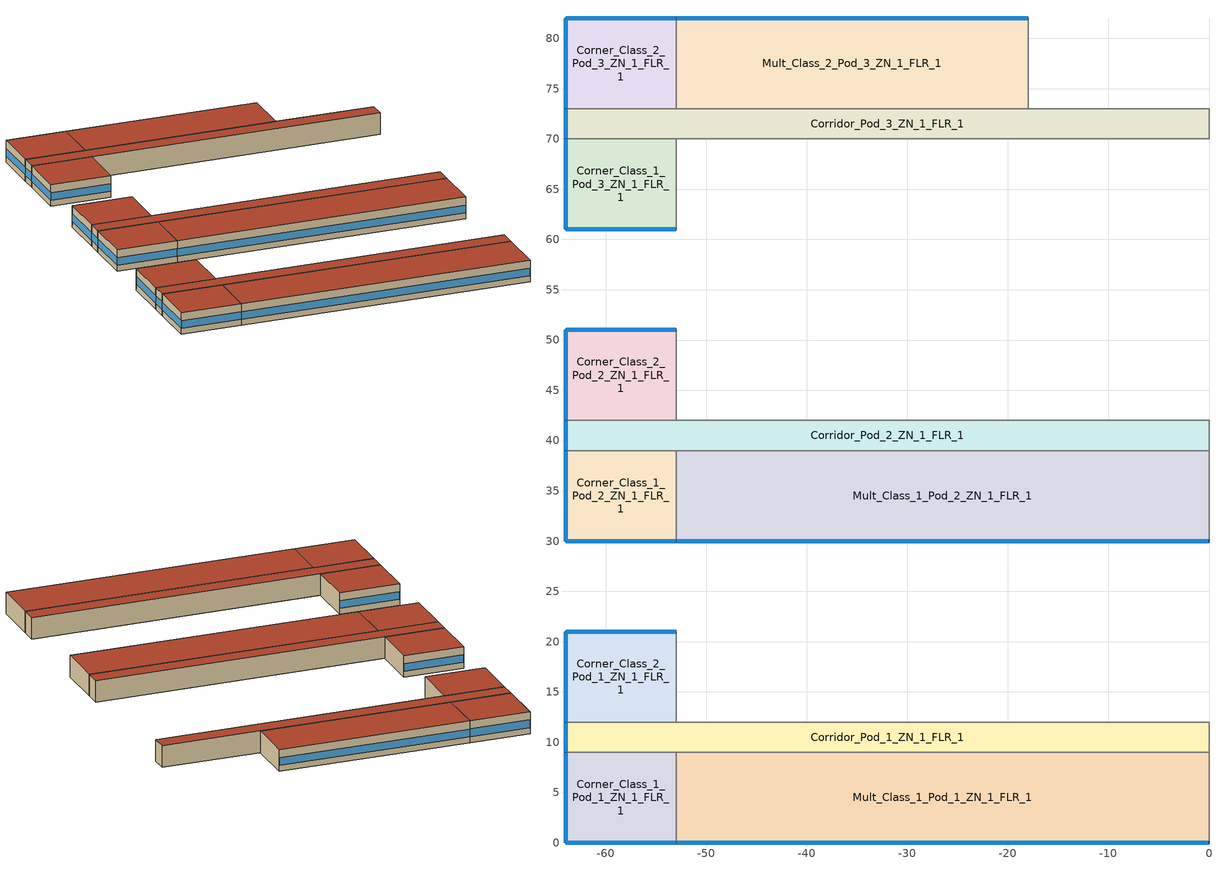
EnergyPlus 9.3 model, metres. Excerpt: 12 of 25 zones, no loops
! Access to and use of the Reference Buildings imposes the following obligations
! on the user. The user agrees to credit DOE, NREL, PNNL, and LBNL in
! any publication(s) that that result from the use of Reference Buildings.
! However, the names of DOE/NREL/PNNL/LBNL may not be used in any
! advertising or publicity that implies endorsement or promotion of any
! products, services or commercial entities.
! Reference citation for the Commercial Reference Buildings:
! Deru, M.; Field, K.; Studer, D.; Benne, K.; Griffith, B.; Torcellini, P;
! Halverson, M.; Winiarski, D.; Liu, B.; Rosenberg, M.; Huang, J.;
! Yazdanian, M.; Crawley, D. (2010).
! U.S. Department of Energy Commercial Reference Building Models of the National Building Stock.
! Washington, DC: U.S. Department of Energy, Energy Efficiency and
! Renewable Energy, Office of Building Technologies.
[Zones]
Corner_Class_1_Pod_1_ZN_1_FLR_1
 floor ground (ext-slab): -64,9 -53,9 -53,0 -64,0 z0
 wall outside (Steel Frame Non-res Ext Wall): -64,9 -64,0 -53,0 z0:4
 wall to Mult_Class_1_Pod_1_ZN_1_FLR_1 (int-walls): -53,0 -53,9 z0:4
 wall to Corridor_Pod_1_ZN_1_FLR_1 (int-walls): -53,9 -64,9 z0:4
 window (Window Non-res Fixed): -63.95,0 -53.05,0 z1.1:2.51; -64,8.95 -64,0.05 z1.1:2.52
 roof outside (IEAD Non-res Roof): -64,0 -53,0 -53,9 -64,9 z4
Corner_Class_1_Pod_2_ZN_1_FLR_1
 floor ground (ext-slab): -64,39 -53,39 -53,30 -64,30 z0
 wall outside (Steel Frame Non-res Ext Wall): -64,39 -64,30 -53,30 z0:4
 wall to Mult_Class_1_Pod_2_ZN_1_FLR_1 (int-walls): -53,30 -53,39 z0:4
 wall to Corridor_Pod_2_ZN_1_FLR_1 (int-walls): -53,39 -64,39 z0:4
 window (Window Non-res Fixed): -63.95,30 -53.05,30 z1.1:2.51; -64,38.95 -64,30.05 z1.1:2.52
 roof outside (IEAD Non-res Roof): -64,30 -53,30 -53,39 -64,39 z4
Corner_Class_1_Pod_3_ZN_1_FLR_1
 floor ground (ext-slab): -64,70 -53,70 -53,61 -64,61 z0
 wall outside (Steel Frame Non-res Ext Wall): -64,70 -64,61 -53,61 z0:4
 wall to Mult_Class_1_Pod_3_ZN_1_FLR_1 (int-walls): -53,61 -53,70 z0:4
 wall to Corridor_Pod_3_ZN_1_FLR_1 (int-walls): -53,70 -64,70 z0:4
 window (Window Non-res Fixed): -63.95,61 -53.05,61 z1.1:2.51; -64,69.95 -64,61.05 z1.1:2.52
 roof outside (IEAD Non-res Roof): -64,61 -53,61 -53,70 -64,70 z4
Corner_Class_2_Pod_1_ZN_1_FLR_1
 floor ground (ext-slab): -64,21 -53,21 -53,12 -64,12 z0
 wall outside (Steel Frame Non-res Ext Wall): -53,21 -64,21 -64,12 z0:4
 wall to Corridor_Pod_1_ZN_1_FLR_1 (int-walls): -64,12 -53,12 z0:4
 wall to Mult_Class_2_Pod_1_ZN_1_FLR_1 (int-walls): -53,12 -53,21 z0:4
 window (Window Non-res Fixed): -53.05,21 -63.95,21 z1.1:2.51; -64,20.95 -64,12.05 z1.1:2.52
 roof outside (IEAD Non-res Roof): -64,12 -53,12 -53,21 -64,21 z4
Corner_Class_2_Pod_2_ZN_1_FLR_1
 floor ground (ext-slab): -64,51 -53,51 -53,42 -64,42 z0
 wall outside (Steel Frame Non-res Ext Wall): -53,51 -64,51 -64,42 z0:4
 wall to Corridor_Pod_2_ZN_1_FLR_1 (int-walls): -64,42 -53,42 z0:4
 wall to Mult_Class_2_Pod_2_ZN_1_FLR_1 (int-walls): -53,42 -53,51 z0:4
 window (Window Non-res Fixed): -53.05,51 -63.95,51 z1.1:2.51; -64,50.95 -64,42.05 z1.1:2.52
 roof outside (IEAD Non-res Roof): -64,42 -53,42 -53,51 -64,51 z4
Corner_Class_2_Pod_3_ZN_1_FLR_1
 floor ground (ext-slab): -64,82 -53,82 -53,73 -64,73 z0
 wall outside (Steel Frame Non-res Ext Wall): -53,82 -64,82 -64,73 z0:4
 wall to Corridor_Pod_3_ZN_1_FLR_1 (int-walls): -64,73 -53,73 z0:4
 wall to Mult_Class_2_Pod_3_ZN_1_FLR_1 (int-walls): -53,73 -53,82 z0:4
 window (Window Non-res Fixed): -53.05,82 -63.95,82 z1.1:2.51; -64,81.95 -64,73.05 z1.1:2.52
 roof outside (IEAD Non-res Roof): -64,73 -53,73 -53,82 -64,82 z4
Corridor_Pod_1_ZN_1_FLR_1
 floor ground (ext-slab): -64,12 0,12 0,9 -64,9 z0
 wall outside (Steel Frame Non-res Ext Wall): -64,12 -64,9 z0:4
 wall to Mult_Class_1_Pod_1_ZN_1_FLR_1 (int-walls): -53,9 0,9 z0:4
 wall to Main_Corridor_ZN_1_FLR_1 (int-walls): 0,9 0,12 z0:4
 wall to Mult_Class_2_Pod_1_ZN_1_FLR_1 (int-walls): 0,12 -53,12 z0:4
 window (Window Non-res Fixed): -64,11.95 -64,9.05 z1.1:2.55
 roof outside (IEAD Non-res Roof): -64,9 0,9 0,12 -64,12 z4
Corridor_Pod_2_ZN_1_FLR_1
 floor ground (ext-slab): -64,42 0,42 0,39 -64,39 z0
 wall outside (Steel Frame Non-res Ext Wall): -64,42 -64,39 z0:4
 wall to Mult_Class_1_Pod_2_ZN_1_FLR_1 (int-walls): -53,39 0,39 z0:4
 wall to Main_Corridor_ZN_1_FLR_1 (int-walls): 0,39 0,42 z0:4
 wall to Mult_Class_2_Pod_2_ZN_1_FLR_1 (int-walls): 0,42 -53,42 z0:4
 window (Window Non-res Fixed): -64,41.95 -64,39.05 z1.1:2.55
 roof outside (IEAD Non-res Roof): -64,39 0,39 0,42 -64,42 z4
Corridor_Pod_3_ZN_1_FLR_1
 floor ground (ext-slab): -64,73 0,73 0,70 -64,70 z0
 wall outside (Steel Frame Non-res Ext Wall): -64,73 -64,70 z0:4
 wall to Mult_Class_1_Pod_3_ZN_1_FLR_1 (int-walls): -53,70 0,70 z0:4
 wall to Library_Media_Center_ZN_1_FLR_1 (int-walls): 0,70 0,73 z0:4
 wall to Computer_Class_ZN_1_FLR_1 (int-walls): 0,73 -18,73 z0:4
 wall to Mult_Class_2_Pod_3_ZN_1_FLR_1 (int-walls): -18,73 -53,73 z0:4
 window (Window Non-res Fixed): -64,72.95 -64,70.05 z1.1:2.55
 roof outside (IEAD Non-res Roof): -64,70 0,70 0,73 -64,73 z4
Mult_Class_1_Pod_1_ZN_1_FLR_1
 floor ground (ext-slab): -53,9 0,9 0,0 -53,0 z0
 wall outside (Steel Frame Non-res Ext Wall): -53,0 0,0 z0:4
 wall to Lobby_ZN_1_FLR_1 (int-walls): 0,0 0,9 z0:4
 window (Window Non-res Fixed): -52.95,0 -0.05,0 z1.1:2.5
 roof outside (IEAD Non-res Roof): -53,0 0,0 0,9 -53,9 z4
Mult_Class_1_Pod_2_ZN_1_FLR_1
 floor ground (ext-slab): -53,39 0,39 0,30 -53,30 z0
 wall outside (Steel Frame Non-res Ext Wall): -53,30 0,30 z0:4
 wall to Main_Corridor_ZN_1_FLR_1 (int-walls): 0,30 0,39 z0:4
 window (Window Non-res Fixed): -52.95,30 -0.05,30 z1.1:2.5
 roof outside (IEAD Non-res Roof): -53,30 0,30 0,39 -53,39 z4
Mult_Class_2_Pod_3_ZN_1_FLR_1
 floor ground (ext-slab): -53,82 -18,82 -18,73 -53,73 z0
 wall outside (Steel Frame Non-res Ext Wall): -18,82 -53,82 z0:4
 wall to Computer_Class_ZN_1_FLR_1 (int-walls): -18,73 -18,82 z0:4
 window (Window Non-res Fixed): -18.05,82 -52.95,82 z1.1:2.5
 roof outside (IEAD Non-res Roof): -53,73 -18,73 -18,82 -53,82 z4
[Site:Location]
USA IL-CHICAGO-OHARE: Latitude {deg}=41.77; Longitude {deg}=-87.75; Time Zone {hr}=-6; Elevation {m}=190
[SizingPeriod:DesignDay] Day of Month=21; Humidity Condition Type=Wetbulb; Barometric Pressure {Pa}=99063; Rain Indicator=No; Snow Indicator=No; Daylight Saving Time Indicator=No; Solar Model Indicator=ASHRAEClearSky
Name | Month | Day Type | Maximum Dry-Bulb Temperature {C} | Daily Dry-Bulb Temperature Range {deltaC} | Wetbulb or DewPoint at Maximum Dry-Bulb {C} | Wind Speed {m/s} | Wind Direction {deg} | Sky Clearness
CHICAGO Ann Htg 99.6% Condns DB | 1 | WinterDesignDay | -20.6 | 0 | -20.6 | 4.9 | 270 | 0
CHICAGO Ann Clg .4% Condns WB=>MDB | 7 | SummerDesignDay | 31.2 | 10.7 | 25.5 | 5.3 | 230 | 1
[Site:WaterMainsTemperature]
Calculation Method=CORRELATION; Annual Average Outdoor Air Temperature {C}=9.69; Maximum Difference In Monthly Average Outdoor Air Temperatures {deltaC}=28.1
[Building]
Ref Bldg Primary School New2004_v1.3_5.0: North Axis {deg}=0; Terrain=City; Loads Convergence Tolerance Value {W}=0.04; Temperature Convergence Tolerance Value {deltaC}=0.2; Solar Distribution=FullInteriorAndExterior; Maximum Number of Warmup Days=25; Minimum Number of Warmup Days=6
[Site:GroundTemperature:BuildingSurface]
19.527, 19.502, 19.536, 19.598, 20.002, 21.64, 22.225, 22.375, 21.449, 20.121, 19.802, 19.633
[Construction]
Steel Frame Non-res Ext Wall: Wood Siding, Steel Frame NonRes Wall Insulation, 1/2IN Gypsum
IEAD Non-res Roof: Roof Membrane, IEAD NonRes Roof Insulation, Metal Decking
ext-slab: HW CONCRETE, CP02 CARPET PAD
int-walls: 1/2IN Gypsum, 1/2IN Gypsum
Window Non-res Fixed: NonRes Fixed Assembly Window
InteriorFurnishings: Std Wood 6inch
[Material] Thermal Absorptance=0.9
Name | Roughness | Thickness {m} | Conductivity {W/m-K} | Density {kg/m3} | Specific Heat {J/kg-K} | Solar Absorptance | Visible Absorptance
Steel Frame NonRes Wall Insulation | MediumRough | 0.0870565 | 0.049 | 265 | 836.8 | 0.7 | 0.7
IEAD NonRes Roof Insulation | MediumRough | 0.127339 | 0.049 | 265 | 836.8 | 0.7 | 0.7
Std Wood 6inch | MediumSmooth | 0.15 | 0.12 | 540 | 1210 | 0.7 | 0.7
Wood Siding | MediumSmooth | 0.01 | 0.11 | 544.62 | 1210 | 0.78 | 0.78
1/2IN Gypsum | Smooth | 0.0127 | 0.16 | 784.9 | 830 | 0.92 | 0.92
HW CONCRETE | Rough | 0.1016 | 1.311 | 2240 | 836.8 | 0.7 | 0.7
Roof Membrane | VeryRough | 0.0095 | 0.16 | 1121.29 | 1460 | 0.7 | 0.7
Metal Decking | MediumSmooth | 0.0015 | 45.006 | 7680 | 418.4 | 0.7 | 0.3
[WindowMaterial:SimpleGlazingSystem]
NonRes Fixed Assembly Window: U-Factor {W/m2-K}=3.23646; Solar Heat Gain Coefficient=0.39
[Material:NoMass]
CP02 CARPET PAD: Roughness=VeryRough; Thermal Resistance {m2-K/W}=0.2165; Thermal Absorptance=0.9; Solar Absorptance=0.7; Visible Absorptance=0.8
[Zone] Type=1; Multiplier=1; Floor Area {m2}=autocalculate; Part of Total Floor Area=Yes
Corner_Class_1_Pod_1_ZN_1_FLR_1; Corner_Class_1_Pod_2_ZN_1_FLR_1; Corner_Class_1_Pod_3_ZN_1_FLR_1; Corner_Class_2_Pod_1_ZN_1_FLR_1; Corner_Class_2_Pod_2_ZN_1_FLR_1; Corner_Class_2_Pod_3_ZN_1_FLR_1; Corridor_Pod_1_ZN_1_FLR_1; Corridor_Pod_2_ZN_1_FLR_1; Corridor_Pod_3_ZN_1_FLR_1; Mult_Class_1_Pod_1_ZN_1_FLR_1; Mult_Class_1_Pod_2_ZN_1_FLR_1; Mult_Class_2_Pod_3_ZN_1_FLR_1
[People] Number of People Schedule=BLDG_OCC_SCH; Number of People Calculation Method=Area/Person; Fraction Radiant=0.3; Sensible Heat Fraction=AUTOCALCULATE; Activity Level Schedule=ACTIVITY_SCH; Enable ASHRAE 55 Comfort Warnings=No; Mean Radiant Temperature Calculation Type=ZoneAveraged; Work Efficiency Schedule=WORK_EFF_SCH; Clothing Insulation Calculation Method=ClothingInsulationSchedule; Clothing Insulation Schedule=CLOTHING_SCH; Air Velocity Schedule=AIR_VELO_SCH; Thermal Comfort Model 1 Type=FANGER
Name | Zone or ZoneList | Zone Floor Area per Person {m2/person}
Corner_Class_1_Pod_1_ZN_1_FLR_1 People | Corner_Class_1_Pod_1_ZN_1_FLR_1 | 4
Corner_Class_1_Pod_2_ZN_1_FLR_1 People | Corner_Class_1_Pod_2_ZN_1_FLR_1 | 4
Corner_Class_1_Pod_3_ZN_1_FLR_1 People | Corner_Class_1_Pod_3_ZN_1_FLR_1 | 4
Corner_Class_2_Pod_1_ZN_1_FLR_1 People | Corner_Class_2_Pod_1_ZN_1_FLR_1 | 4
Corner_Class_2_Pod_2_ZN_1_FLR_1 People | Corner_Class_2_Pod_2_ZN_1_FLR_1 | 4
Corner_Class_2_Pod_3_ZN_1_FLR_1 People | Corner_Class_2_Pod_3_ZN_1_FLR_1 | 4
Corridor_Pod_1_ZN_1_FLR_1 People | Corridor_Pod_1_ZN_1_FLR_1 | 10
Corridor_Pod_2_ZN_1_FLR_1 People | Corridor_Pod_2_ZN_1_FLR_1 | 10
Corridor_Pod_3_ZN_1_FLR_1 People | Corridor_Pod_3_ZN_1_FLR_1 | 10
Mult_Class_1_Pod_1_ZN_1_FLR_1 People | Mult_Class_1_Pod_1_ZN_1_FLR_1 | 4
Mult_Class_1_Pod_2_ZN_1_FLR_1 People | Mult_Class_1_Pod_2_ZN_1_FLR_1 | 4
Mult_Class_2_Pod_3_ZN_1_FLR_1 People | Mult_Class_2_Pod_3_ZN_1_FLR_1 | 4
[Lights] Schedule=BLDG_LIGHT_SCH; Design Level Calculation Method=Watts/Area; Return Air Fraction=0; Fraction Radiant=0.37; Fraction Visible=0.2; Fraction Replaceable=1; Return Air Fraction Calculated from Plenum Temperature=No
Name | Zone or ZoneList | Watts per Zone Floor Area {W/m2}
Corner_Class_1_Pod_1_ZN_1_FLR_1_Lights | Corner_Class_1_Pod_1_ZN_1_FLR_1 | 15.06
Corner_Class_1_Pod_2_ZN_1_FLR_1_Lights | Corner_Class_1_Pod_2_ZN_1_FLR_1 | 15.06
Corner_Class_1_Pod_3_ZN_1_FLR_1_Lights | Corner_Class_1_Pod_3_ZN_1_FLR_1 | 15.06
Corner_Class_2_Pod_1_ZN_1_FLR_1_Lights | Corner_Class_2_Pod_1_ZN_1_FLR_1 | 15.06
Corner_Class_2_Pod_2_ZN_1_FLR_1_Lights | Corner_Class_2_Pod_2_ZN_1_FLR_1 | 15.06
Corner_Class_2_Pod_3_ZN_1_FLR_1_Lights | Corner_Class_2_Pod_3_ZN_1_FLR_1 | 15.06
Corridor_Pod_1_ZN_1_FLR_1_Lights | Corridor_Pod_1_ZN_1_FLR_1 | 5.38
Corridor_Pod_2_ZN_1_FLR_1_Lights | Corridor_Pod_2_ZN_1_FLR_1 | 5.38
Corridor_Pod_3_ZN_1_FLR_1_Lights | Corridor_Pod_3_ZN_1_FLR_1 | 5.38
Mult_Class_1_Pod_1_ZN_1_FLR_1_Lights | Mult_Class_1_Pod_1_ZN_1_FLR_1 | 15.06
Mult_Class_1_Pod_2_ZN_1_FLR_1_Lights | Mult_Class_1_Pod_2_ZN_1_FLR_1 | 15.06
Mult_Class_2_Pod_3_ZN_1_FLR_1_Lights | Mult_Class_2_Pod_3_ZN_1_FLR_1 | 15.06
[ElectricEquipment] Schedule=BLDG_EQUIP_SCH; Design Level Calculation Method=Watts/Area; Fraction Latent=0; Fraction Radiant=0.5; Fraction Lost=0
Name | Zone or ZoneList | Watts per Zone Floor Area {W/m2}
Corner_Class_1_Pod_1_ZN_1_FLR_1_PlugMisc_Equip | Corner_Class_1_Pod_1_ZN_1_FLR_1 | 15
Corner_Class_1_Pod_2_ZN_1_FLR_1_PlugMisc_Equip | Corner_Class_1_Pod_2_ZN_1_FLR_1 | 15
Corner_Class_1_Pod_3_ZN_1_FLR_1_PlugMisc_Equip | Corner_Class_1_Pod_3_ZN_1_FLR_1 | 15
Corner_Class_2_Pod_1_ZN_1_FLR_1_PlugMisc_Equip | Corner_Class_2_Pod_1_ZN_1_FLR_1 | 15
Corner_Class_2_Pod_2_ZN_1_FLR_1_PlugMisc_Equip | Corner_Class_2_Pod_2_ZN_1_FLR_1 | 15
Corner_Class_2_Pod_3_ZN_1_FLR_1_PlugMisc_Equip | Corner_Class_2_Pod_3_ZN_1_FLR_1 | 15
Corridor_Pod_1_ZN_1_FLR_1_PlugMisc_Equip | Corridor_Pod_1_ZN_1_FLR_1 | 4
Corridor_Pod_2_ZN_1_FLR_1_PlugMisc_Equip | Corridor_Pod_2_ZN_1_FLR_1 | 4
Corridor_Pod_3_ZN_1_FLR_1_PlugMisc_Equip | Corridor_Pod_3_ZN_1_FLR_1 | 4
Mult_Class_1_Pod_1_ZN_1_FLR_1_PlugMisc_Equip | Mult_Class_1_Pod_1_ZN_1_FLR_1 | 15
Mult_Class_1_Pod_2_ZN_1_FLR_1_PlugMisc_Equip | Mult_Class_1_Pod_2_ZN_1_FLR_1 | 15
Mult_Class_2_Pod_3_ZN_1_FLR_1_PlugMisc_Equip | Mult_Class_2_Pod_3_ZN_1_FLR_1 | 15
[Exterior:Lights]
Exterior Facade Lighting: Schedule=ALWAYS_ON; Design Level {W}=8575; Control Option=AstronomicalClock
[ZoneInfiltration:DesignFlowRate] Schedule=INFIL_SCH; Design Flow Rate Calculation Method=Flow/ExteriorWallArea; Flow per Exterior Surface Area {m3/s-m2}=0.000302; Constant Term Coefficient=1; Temperature Term Coefficient=0; Velocity Term Coefficient=0; Velocity Squared Term Coefficient=0
Name | Zone or ZoneList
Corner_Class_1_Pod_1_ZN_1_FLR_1_Infiltration | Corner_Class_1_Pod_1_ZN_1_FLR_1
Corner_Class_1_Pod_2_ZN_1_FLR_1_Infiltration | Corner_Class_1_Pod_2_ZN_1_FLR_1
Corner_Class_1_Pod_3_ZN_1_FLR_1_Infiltration | Corner_Class_1_Pod_3_ZN_1_FLR_1
Corner_Class_2_Pod_1_ZN_1_FLR_1_Infiltration | Corner_Class_2_Pod_1_ZN_1_FLR_1
Corner_Class_2_Pod_2_ZN_1_FLR_1_Infiltration | Corner_Class_2_Pod_2_ZN_1_FLR_1
Corner_Class_2_Pod_3_ZN_1_FLR_1_Infiltration | Corner_Class_2_Pod_3_ZN_1_FLR_1
Corridor_Pod_1_ZN_1_FLR_1_Infiltration | Corridor_Pod_1_ZN_1_FLR_1
Corridor_Pod_2_ZN_1_FLR_1_Infiltration | Corridor_Pod_2_ZN_1_FLR_1
Corridor_Pod_3_ZN_1_FLR_1_Infiltration | Corridor_Pod_3_ZN_1_FLR_1
Mult_Class_1_Pod_1_ZN_1_FLR_1_Infiltration | Mult_Class_1_Pod_1_ZN_1_FLR_1
Mult_Class_1_Pod_2_ZN_1_FLR_1_Infiltration | Mult_Class_1_Pod_2_ZN_1_FLR_1
Mult_Class_2_Pod_3_ZN_1_FLR_1_Infiltration | Mult_Class_2_Pod_3_ZN_1_FLR_1
[InternalMass] Construction=InteriorFurnishings
Name | Zone or ZoneList | Surface Area {m2}
Corner_Class_1_Pod_1_ZN_1_FLR_1 Internal Mass | Corner_Class_1_Pod_1_ZN_1_FLR_1 | 198
Corner_Class_1_Pod_2_ZN_1_FLR_1 Internal Mass | Corner_Class_1_Pod_2_ZN_1_FLR_1 | 198
Corner_Class_1_Pod_3_ZN_1_FLR_1 Internal Mass | Corner_Class_1_Pod_3_ZN_1_FLR_1 | 198
Corner_Class_2_Pod_1_ZN_1_FLR_1 Internal Mass | Corner_Class_2_Pod_1_ZN_1_FLR_1 | 198
Corner_Class_2_Pod_2_ZN_1_FLR_1 Internal Mass | Corner_Class_2_Pod_2_ZN_1_FLR_1 | 198
Corner_Class_2_Pod_3_ZN_1_FLR_1 Internal Mass | Corner_Class_2_Pod_3_ZN_1_FLR_1 | 198
Corridor_Pod_1_ZN_1_FLR_1 Internal Mass | Corridor_Pod_1_ZN_1_FLR_1 | 384
Corridor_Pod_2_ZN_1_FLR_1 Internal Mass | Corridor_Pod_2_ZN_1_FLR_1 | 384
Corridor_Pod_3_ZN_1_FLR_1 Internal Mass | Corridor_Pod_3_ZN_1_FLR_1 | 384
Mult_Class_1_Pod_1_ZN_1_FLR_1 Internal Mass | Mult_Class_1_Pod_1_ZN_1_FLR_1 | 954
Mult_Class_1_Pod_2_ZN_1_FLR_1 Internal Mass | Mult_Class_1_Pod_2_ZN_1_FLR_1 | 954
Mult_Class_2_Pod_3_ZN_1_FLR_1 Internal Mass | Mult_Class_2_Pod_3_ZN_1_FLR_1 | 630
[AvailabilityManager:NightCycle] Applicability Schedule=ALWAYS_ON; Fan Schedule=HVACOperationSchd; Control Type=CycleOnAny; Thermostat Tolerance {deltaC}=1; Cycling Run Time Control Type=FixedRunTime; Cycling Run Time {s}=1800
PSZ-AC_1:6 Availability Manager; PSZ-AC_2:5 Availability Manager; PSZ-AC_2:7 Availability Manager; VAV_OTHER Availability Manager; VAV_POD_1 Availability Manager; VAV_POD_2 Availability Manager; VAV_POD_3 Availability Manager
[Schedule:Compact]
ALWAYS_ON: Through: 12/31, For: AllDays, Until: 24:00, 1
BLDG_EQUIP_SCH: Through: 6/30, For: Weekdays SummerDesignDay, Until: 08:00, 0.35, Until: 17:00, 0.95, Until: 24:00, 0.35, For: AllOtherDays, Until: 24:00, 0.35, Through: 9/1, For: Weekdays SummerDesignDay, Until: 08:00, 0.25, Until: 17:00, 0.5, Until: 24:00, 0.25, For: AllOtherDays, Until: 24:00, 0.25, Through: 12/31, For: Weekdays SummerDesignDay, Until: 08:00, 0.35, Until: 17:00, 0.95, Until: 24:00, 0.35, For: AllOtherDays, Until: 24:00, 0.35
BLDG_LIGHT_SCH: Through: 6/30, For: Weekdays SummerDesignDay, Until: 07:00, 0.1773, Until: 21:00, 0.9, Until: 24:00, 0.1773, For: AllOtherDays, Until: 24:00, 0.1773, Through: 9/1, For: Weekdays SummerDesignDay, Until: 08:00, 0.1773, Until: 20:00, 0.5, Until: 24:00, 0.1773, For: AllOtherDays, Until: 24:00, 0.1773, Through: 12/31, For: Weekdays SummerDesignDay, Until: 07:00, 0.1773, Until: 21:00, 0.9, Until: 24:00, 0.1773, For: AllOtherDays, Until: 24:00, 0.1773
BLDG_OCC_SCH: Through: 6/30, For: Weekdays SummerDesignDay, Until: 08:00, 0, Until: 16:00, 0.75, Until: 21:00, 0.15, Until: 24:00, 0, For: AllOtherDays, Until: 24:00, 0, Through: 9/1, For: Weekdays SummerDesignDay, Until: 08:00, 0, Until: 21:00, 0.15, Until: 24:00, 0, For: AllOtherDays, Until: 24:00, 0, Through: 12/31, For: Weekdays SummerDesignDay, Until: 08:00, 0, Until: 16:00, 0.75, Until: 21:00, 0.15, Until: 24:00, 0, For: AllOtherDays, Until: 24:00, 0
INFIL_SCH: Through: 12/31, For: AllDays, Until: 07:00, 1, Until: 21:00, 0.5, Until: 24:00, 1
WORK_EFF_SCH: Through: 12/31, For: AllDays, Until: 24:00, 0
CLOTHING_SCH: Through: 04/30, For: AllDays, Until: 24:00, 1.1, Through: 09/30, For: AllDays, Until: 24:00, 0.6, Through: 12/31, For: AllDays, Until: 24:00, 1.1
ACTIVITY_SCH: Through: 12/31, For: AllDays, Until: 24:00, 120
AIR_VELO_SCH: Through: 12/31, For: AllDays, Until: 24:00, 0.2
HVACOperationSchd: Through: 12/31, For: Weekdays SummerDesignDay, Until: 06:00, 0, Until: 21:00, 1, Until: 24:00, 0, For: AllOtherDays, Until: 24:00, 0
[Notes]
DOE Commercial Reference Building
Primary School, new construction 90.1-2004
EnergyPlus Version 8.3
ASHRAE Standards 90.1-2004 and 62-1999
Description:  Single story, primary school, 25 zones
Classrooms, gymnasium/multipurpose room, cafeteria, kitchen
Original model developed for the K-12 Advanced Energy Design Guide
Form:         Area = 6,871 m2 (73,959 ft2); Number of Stories = 1; Shape = "E"
Main corridor with three wings for class rooms
Envelope:     Envelope thermal properties vary with climate according to ASHRAE Standard 90.1-2004.
Opaque constructions: steel frame walls; built-up flat roof (insulation above deck); slab-on-grade floor
Windows: window-to-wall ratio = 35%,
Skylights: 4% roof area in gymnasium
Infiltration = 0.4 cfm/ft2 above grade wall area at 0.3 in wc (75 Pa) adjusted to 0.016 in wc (4 Pa).
25% of full value when ventilation system on.
HVAC:         Packaged VAV with hot water re/heat; PSZ-AC and gas furnace in gymnasium, kitchen, and cafeteria
Economizer per 90.1-2004
Exhaust:      restroom exhaust = 283 L/s (600 cfm); Kitchen exhaust 1557 L/s (3300 cfm), 87% make up air from cafeteria
Kitchen exhaust fan modeled as an external load to avoid getting douible the make-up air
Refrigeration: Walk-in cooler and walk-in freezer
Int. gains:   W/m2 (W/ft2)  lights              elec plug          gas plug
Detached Shading:               None
Daylight:                       None
Natural Ventilation:            None
Zonal Equipment:                None
Air Primary Loops:              VAV, CAV
Plant Loops:                    SHWSys1, HeatSys1
System Equipment Autosize:      Yes
Purchased Cooling:              None
Purchased Heating:              None
